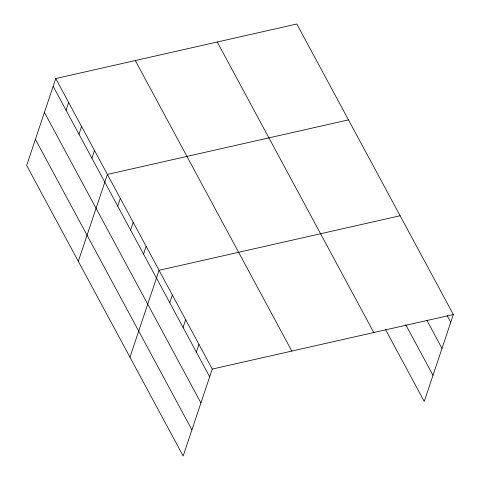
<?xml version="1.0" encoding="UTF-8"?>
<svg xmlns="http://www.w3.org/2000/svg" width="480" height="480" viewBox="0 0 480 480"><rect width="100%" height="100%" fill="white"/><g stroke="black" fill="none" stroke-linecap="round" stroke-linejoin="round"><path stroke-width="0.72" d="M55.752 78.546L26.664 165.468L183.18 456L212.262 369.078L55.752 78.546L296.82 24L453.336 314.532L424.248 401.454L385.392 329.316M66.072 110.262L68.664 102.516M78.984 134.232L81.576 126.486M91.896 158.202L94.488 150.45M78.318 261.342L107.4 174.42L348.468 119.874M117.72 206.136L120.312 198.39M130.632 230.106L133.224 222.36M143.544 254.076L146.136 246.33M129.966 357.222L159.048 270.3L400.122 215.748M169.758 302.742L172.35 294.99M183.066 327.438L185.658 319.686M196.368 352.128L198.96 344.382M212.262 369.078L453.336 314.532M447.24 315.78L450.744 322.278M426.948 320.46L442.002 348.408M405.684 324.636L432.99 375.324M217.266 42L373.782 332.532M135.306 60.546L291.816 351.078M53.16 86.292L209.67 376.824M44.418 112.422L200.928 402.954M35.406 139.344L191.922 429.87"/></g></svg>
